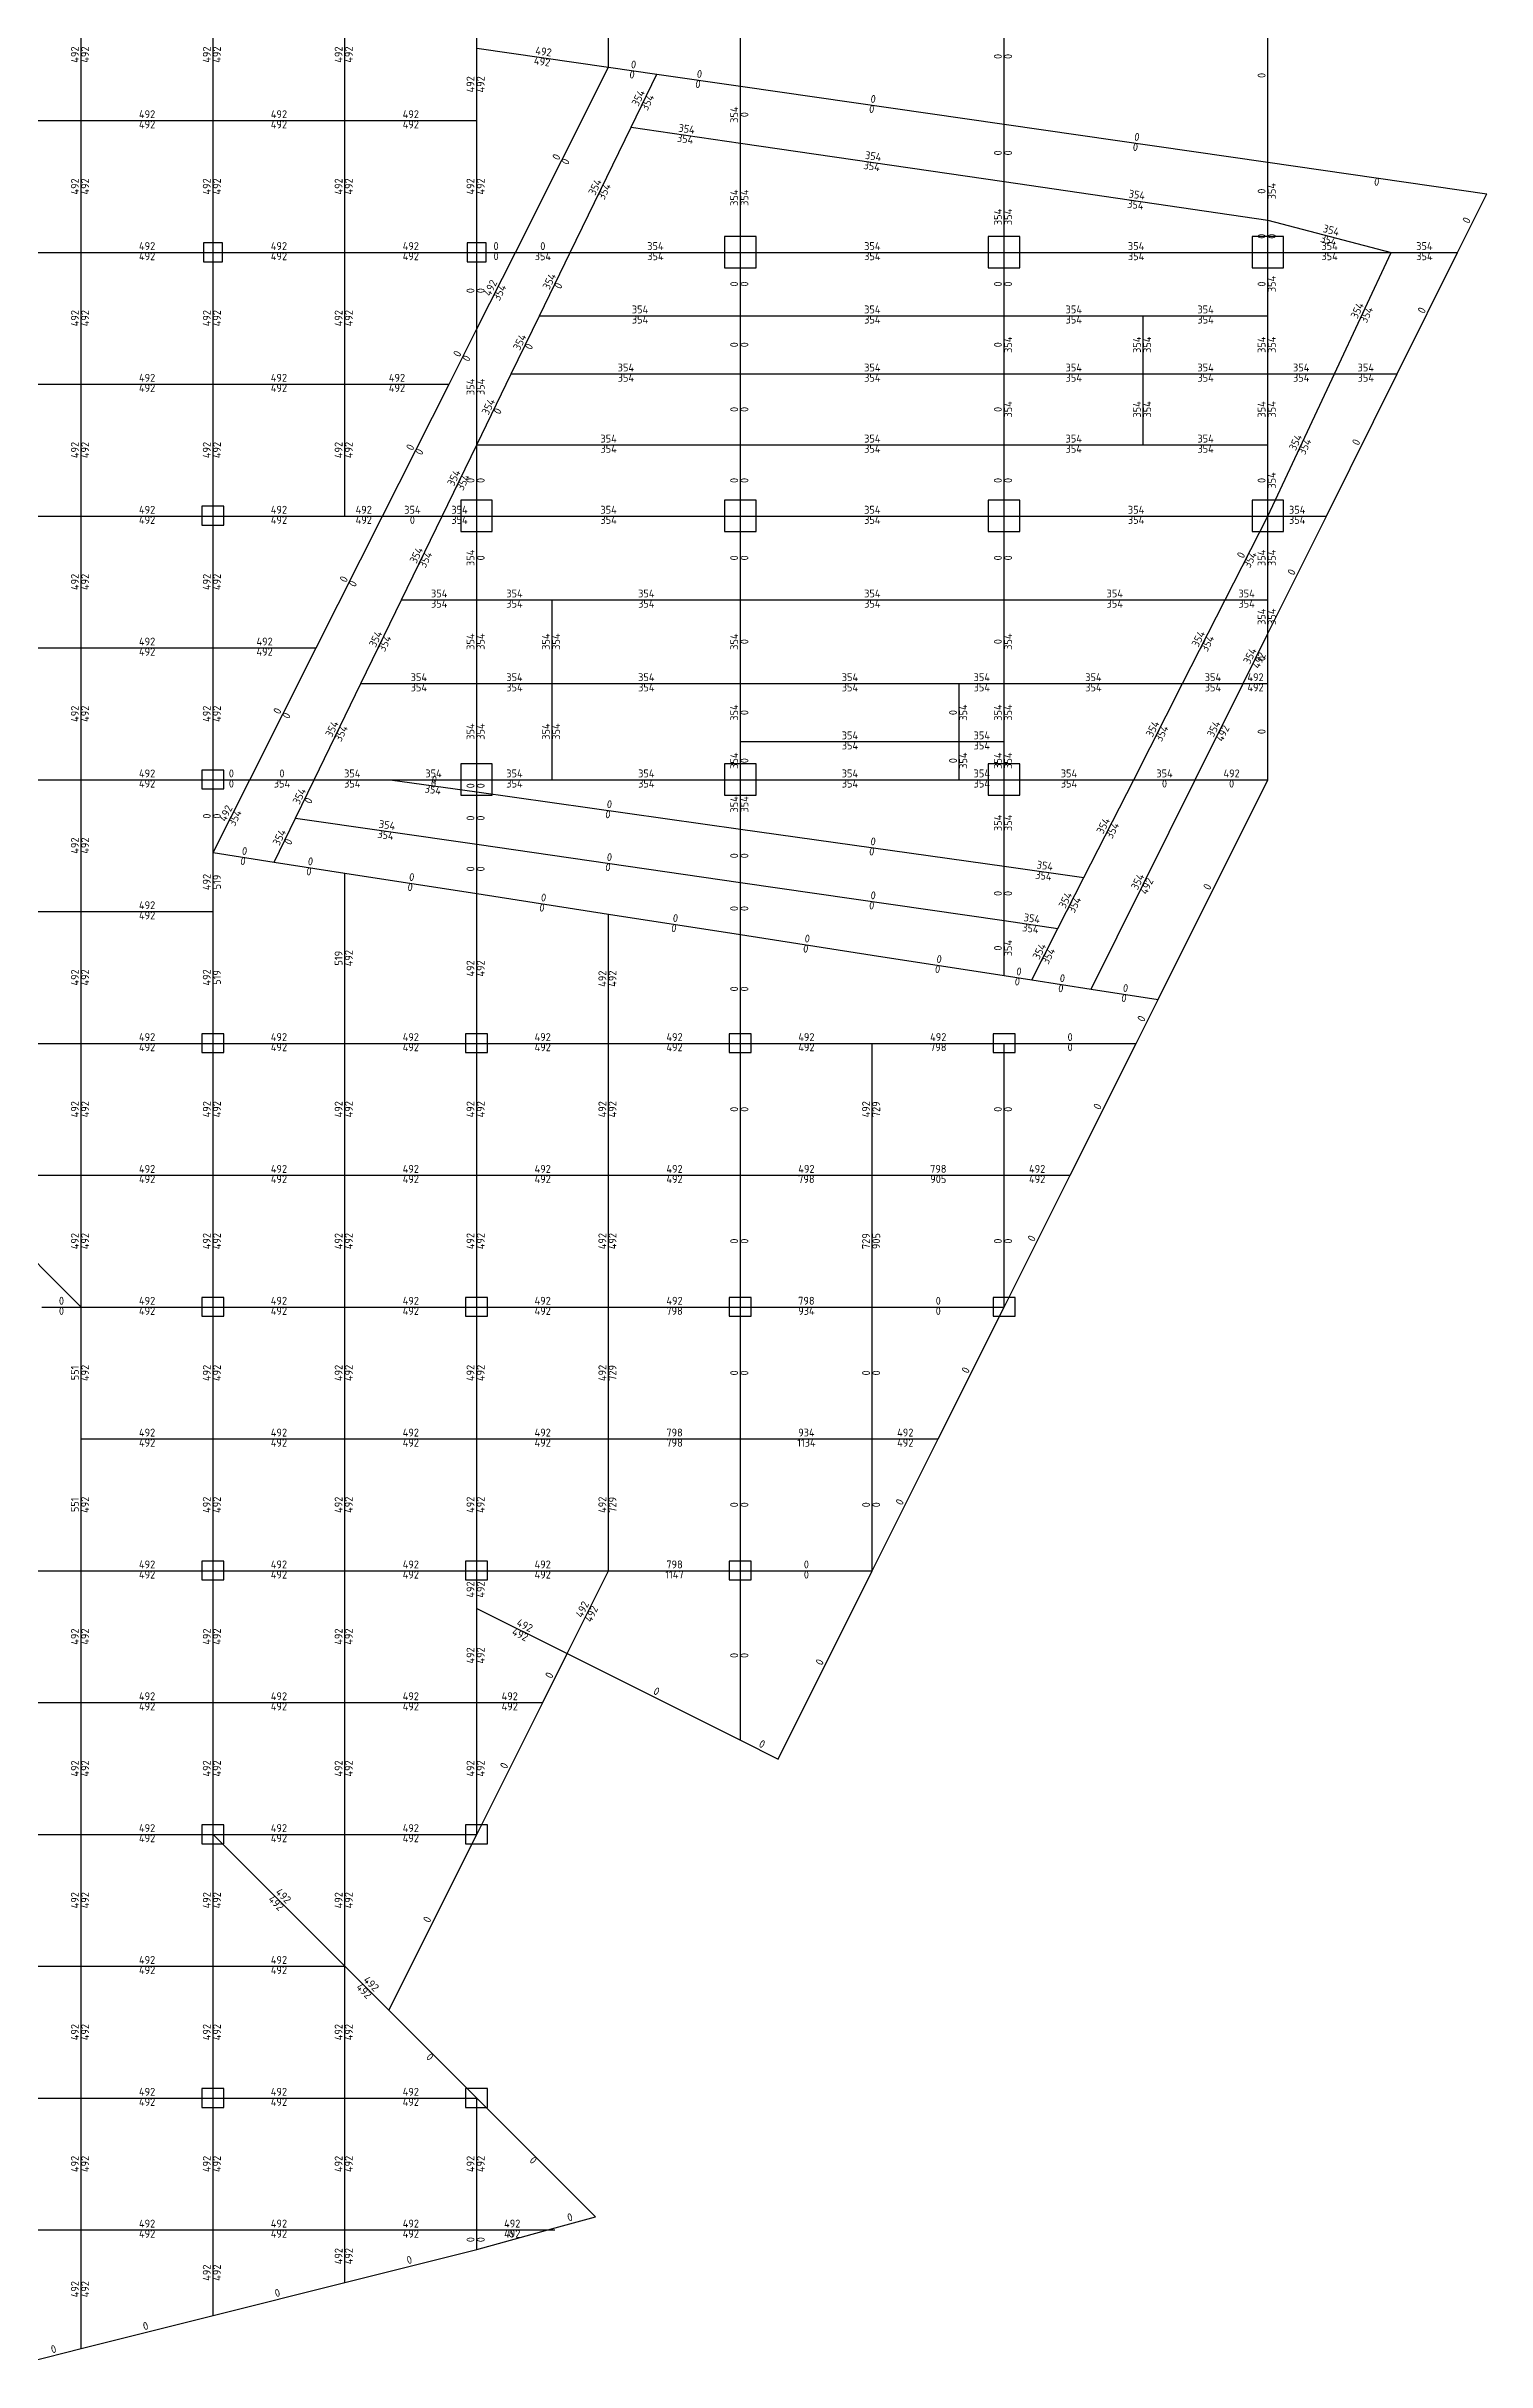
# Model space of a CAD drawing. Header units: millimetres. Extents: x -245177 to 1112891, y -1092030 to 122567.
# Drawn here: x -41810 to 4069, y -1031822 to -958058 of the extents above; entities that cross this region are included whole.
import ezdxf
from ezdxf.enums import TextEntityAlignment as Align

# ---------------------------------------------------------------- set-up
doc = ezdxf.new("R2010")
doc.units = ezdxf.units.MM
doc.header["$MEASUREMENT"] = 0
for name, color, linetype in [('13', 4, 'Continuous'), ('dsg', 7, 'Continuous'), ('jiantu', 134, 'Continuous')]:
    doc.layers.add(name, color=color, linetype=linetype)
doc.styles.add('TrueTypeFont', font='yjkeng.shx', dxfattribs={"bigfont": 'yjkchn.shx'})

msp = doc.modelspace()

# ---------------------------------------------------------------- linework, layer by layer
at = {"layer": 'jiantu'}
for p, q in [((-40700, -960422), (-40700, -956222)), ((-36500, -960422), (-36500, -956222)), ((-32300, -960422), (-32300, -956222)), ((-28100, -958119), (-28100, -956222)), ((-23900, -958724), (-23900, -956222)), ((-19700, -959329), (-19700, -956222)), ((-11300, -960539), (-11300, -956222)), ((-28100, -960422), (-28100, -958119)), ((-28100, -958119), (-23900, -958724)), ((-26870, -964622), (-23900, -958724)), ((-23900, -958724), (-22366, -958945)), ((-23184, -960631), (-22366, -958945)), ((-22366, -958945), (-19700, -959329)), ((-19700, -959329), (-11300, -960539)), ((-19700, -961141), (-19700, -959329)), ((-44900, -960422), (-40700, -960422)), ((-40700, -964622), (-40700, -960422)), ((-40700, -960422), (-36500, -960422)), ((-36500, -960422), (-32300, -960422)), ((-36500, -964622), (-36500, -960422)), ((-32300, -964622), (-32300, -960422)), ((-32300, -960422), (-28100, -960422)), ((-28100, -964622), (-28100, -960422)), ((-25121, -964622), (-23184, -960631)), ((-23184, -960631), (-19700, -961141)), ((-11300, -960539), (-2900, -961750)), ((-11300, -962369), (-11300, -960539)), ((-19700, -961141), (-11300, -962369)), ((-19700, -964622), (-19700, -961141)), ((-2900, -961750), (4069, -962753)), ((-11300, -962369), (-2900, -963597)), ((-11300, -964622), (-11300, -962369)), ((3140, -964622), (4069, -962753)), ((-2900, -963597), (1029, -964622)), ((-44900, -964622), (-40700, -964622)), ((-40700, -964622), (-36500, -964622)), ((-40700, -968818), (-40700, -964622)), ((-36500, -968818), (-36500, -964622)), ((-36500, -964622), (-32300, -964622)), ((-32300, -964622), (-28100, -964622)), ((-32300, -968818), (-32300, -964622)), ((-28100, -964622), (-26870, -964622)), ((-28100, -967064), (-28100, -964622)), ((-28100, -967064), (-26870, -964622)), ((-26870, -964622), (-25121, -964622)), ((-26101, -966640), (-25121, -964622)), ((-25121, -964622), (-19700, -964622)), ((-19700, -966640), (-19700, -964622)), ((-19700, -964622), (-11300, -964622)), ((-11300, -966640), (-11300, -964622)), ((-11300, -964622), (-2900, -964622)), ((-2900, -964622), (1029, -964622)), ((-781, -968493), (1029, -964622)), ((1029, -964622), (3140, -964622)), ((1215, -968493), (3140, -964622)), ((-27000, -968493), (-26101, -966640)), ((-26101, -966640), (-19700, -966640)), ((-19700, -968493), (-19700, -966640)), ((-19700, -966640), (-11300, -966640)), ((-11300, -968493), (-11300, -966640)), ((-11300, -966640), (-6870, -966640)), ((-6870, -966640), (-2900, -966640)), ((-6870, -968493), (-6870, -966640)), ((-28983, -968817), (-28100, -967064)), ((-28100, -970757), (-28100, -967064)), ((-28100, -970757), (-27000, -968493)), ((-27000, -968493), (-19700, -968493)), ((-19700, -968493), (-11300, -968493)), ((-19700, -970757), (-19700, -968493)), ((-11300, -968493), (-6870, -968493)), ((-11300, -970757), (-11300, -968493)), ((-6870, -968493), (-2900, -968493)), ((-6870, -970757), (-6870, -968493)), ((-2900, -968493), (-781, -968493)), ((-2900, -973022), (-781, -968493)), ((-1036, -973022), (1215, -968493)), ((-781, -968493), (1215, -968493)), ((-44900, -968818), (-40700, -968818)), ((-40700, -973022), (-40700, -968818)), ((-40700, -968818), (-36500, -968818)), ((-36500, -968818), (-32300, -968818)), ((-36500, -973022), (-36500, -968818)), ((-32300, -968818), (-28983, -968817)), ((-32300, -973022), (-32300, -968818)), ((-31100, -973022), (-28983, -968817)), ((-29199, -973022), (-28100, -970757)), ((-28100, -970757), (-19700, -970757)), ((-28100, -973022), (-28100, -970757)), ((-19700, -970757), (-11300, -970757)), ((-19700, -973022), (-19700, -970757)), ((-11300, -970757), (-6870, -970757)), ((-11300, -973022), (-11300, -970757)), ((-6870, -970757), (-2900, -970757)), ((-44900, -973022), (-40700, -973022)), ((-40700, -973022), (-36500, -973022)), ((-40700, -977222), (-40700, -973022)), ((-36500, -977222), (-36500, -973022)), ((-36500, -973022), (-32300, -973022)), ((-33215, -977222), (-31100, -973022)), ((-32300, -973022), (-31100, -973022)), ((-31100, -973022), (-29199, -973022)), ((-30494, -975690), (-29199, -973022)), ((-29199, -973022), (-28100, -973022)), ((-28100, -975690), (-28100, -973022)), ((-28100, -973022), (-19700, -973022)), ((-19700, -975690), (-19700, -973022)), ((-19700, -973022), (-11300, -973022)), ((-11300, -975690), (-11300, -973022)), ((-11300, -973022), (-2900, -973022)), ((-4258, -975690), (-2900, -973022)), ((-2900, -976770), (-1036, -973022)), ((-2900, -973022), (-1036, -973022)), ((-31789, -978358), (-30494, -975690)), ((-30494, -975690), (-28100, -975690)), ((-28100, -978358), (-28100, -975690)), ((-28100, -975690), (-25698, -975690)), ((-25698, -975690), (-19700, -975690)), ((-25698, -978358), (-25698, -975690)), ((-19700, -978358), (-19700, -975690)), ((-19700, -975690), (-11300, -975690)), ((-11300, -978358), (-11300, -975690)), ((-11300, -975690), (-4258, -975690)), ((-5616, -978358), (-4258, -975690)), ((-4258, -975690), (-2900, -975690)), ((-44900, -977222), (-40700, -977222)), ((-40700, -981422), (-40700, -977222)), ((-40700, -977222), (-36500, -977222)), ((-36500, -977222), (-33215, -977222)), ((-36500, -981422), (-36500, -977222)), ((-35331, -981422), (-33215, -977222)), ((-3689, -978358), (-2900, -976770)), ((-33277, -981422), (-31789, -978358)), ((-31789, -978358), (-28100, -978358)), ((-28100, -978358), (-25698, -978358)), ((-28100, -981422), (-28100, -978358)), ((-25698, -978358), (-19700, -978358)), ((-25698, -981422), (-25698, -978358)), ((-19700, -980210), (-19700, -978358)), ((-19700, -978358), (-12729, -978358)), ((-12729, -978358), (-11300, -978358)), ((-12729, -980210), (-12729, -978358)), ((-11300, -980210), (-11300, -978358)), ((-11300, -978358), (-5616, -978358)), ((-7175, -981422), (-5616, -978358)), ((-5616, -978358), (-3689, -978358)), ((-5212, -981422), (-3689, -978358)), ((-3689, -978358), (-2900, -978358)), ((-19700, -980210), (-12729, -980210)), ((-19700, -981422), (-19700, -980210)), ((-12729, -980210), (-11300, -980210)), ((-12729, -981422), (-12729, -980210)), ((-11300, -981422), (-11300, -980210)), ((-44900, -981422), (-40700, -981422)), ((-40700, -981422), (-36500, -981422)), ((-40700, -985622), (-40700, -981422)), ((-36500, -983743), (-36500, -981422)), ((-36500, -983743), (-35331, -981422)), ((-36500, -981422), (-35331, -981422)), ((-35331, -981422), (-33277, -981422)), ((-33870, -982645), (-33277, -981422)), ((-33277, -981422), (-30854, -981422)), ((-30854, -981422), (-28100, -981422)), ((-30854, -981422), (-28100, -981810)), ((-28100, -981810), (-28100, -981422)), ((-28100, -981422), (-25698, -981422)), ((-25698, -981422), (-19700, -981422)), ((-19700, -982995), (-19700, -981422)), ((-19700, -981422), (-12729, -981422)), ((-12729, -981422), (-11300, -981422)), ((-11300, -984179), (-11300, -981422)), ((-11300, -981422), (-7175, -981422)), ((-8761, -984537), (-7175, -981422)), ((-8528, -988092), (-5212, -981422)), ((-7175, -981422), (-5212, -981422)), ((-5212, -981422), (-2900, -981422)), ((-28100, -983480), (-28100, -981810)), ((-28100, -981810), (-19700, -982995)), ((-34550, -984046), (-33870, -982645)), ((-33870, -982645), (-28100, -983480)), ((-19700, -984697), (-19700, -982995)), ((-19700, -982995), (-11300, -984179)), ((-36500, -985622), (-36500, -983743)), ((-36500, -983743), (-34550, -984046)), ((-28100, -985049), (-28100, -983480)), ((-28100, -983480), (-19700, -984697)), ((-34550, -984046), (-32300, -984396)), ((-32300, -984396), (-28100, -985049)), ((-32300, -989822), (-32300, -984396)), ((-19700, -986355), (-19700, -984697)), ((-19700, -984697), (-11300, -985913)), ((-11300, -985913), (-11300, -984179)), ((-11300, -984179), (-8761, -984537)), ((-9588, -986161), (-8761, -984537)), ((-28100, -985049), (-23900, -985702)), ((-28100, -989822), (-28100, -985049)), ((-45750, -985622), (-40700, -985622)), ((-40700, -989822), (-40700, -985622)), ((-40700, -985622), (-36500, -985622)), ((-36500, -989822), (-36500, -985622)), ((-23900, -985702), (-19700, -986355)), ((-23900, -989822), (-23900, -985702)), ((-11300, -987661), (-11300, -985913)), ((-11300, -985913), (-9588, -986161)), ((-10421, -987798), (-9588, -986161)), ((-19700, -986355), (-15500, -987008)), ((-19700, -986355), (-15500, -987008)), ((-19700, -989822), (-19700, -986355)), ((-15500, -987008), (-11300, -987661)), ((-15500, -987008), (-11300, -987661)), ((-11300, -987661), (-10421, -987798)), ((-10421, -987798), (-8528, -988092)), ((-8528, -988092), (-6400, -988423)), ((-46600, -989822), (-40700, -989822)), ((-40700, -989822), (-36500, -989822)), ((-40700, -994022), (-40700, -989822)), ((-36500, -994022), (-36500, -989822)), ((-36500, -989822), (-32300, -989822)), ((-32300, -989822), (-28100, -989822)), ((-32300, -994022), (-32300, -989822)), ((-28100, -994022), (-28100, -989822)), ((-28100, -989822), (-23900, -989822)), ((-23900, -989822), (-19700, -989822)), ((-23900, -994022), (-23900, -989822)), ((-19700, -994022), (-19700, -989822)), ((-19700, -989822), (-15500, -989822)), ((-15500, -989822), (-11300, -989822)), ((-15500, -994022), (-15500, -989822)), ((-11300, -994022), (-11300, -989822)), ((-11300, -989822), (-7100, -989822)), ((-44900, -994022), (-40700, -998222)), ((-44900, -994022), (-40700, -994022)), ((-40700, -998222), (-40700, -994022)), ((-40700, -994022), (-36500, -994022)), ((-36500, -994022), (-32300, -994022)), ((-36500, -998222), (-36500, -994022)), ((-32300, -998222), (-32300, -994022)), ((-32300, -994022), (-28100, -994022)), ((-28100, -994022), (-23900, -994022)), ((-28100, -998222), (-28100, -994022)), ((-23900, -998222), (-23900, -994022)), ((-23900, -994022), (-19700, -994022)), ((-19700, -994022), (-15500, -994022)), ((-19700, -998222), (-19700, -994022)), ((-15500, -998222), (-15500, -994022)), ((-15500, -994022), (-11300, -994022)), ((-11300, -994022), (-9200, -994022)), ((-11300, -998222), (-11300, -994022)), ((-41954, -998222), (-40700, -998222)), ((-40700, -998222), (-36500, -998222)), ((-40700, -1002422), (-40700, -998222)), ((-36500, -1002422), (-36500, -998222)), ((-36500, -998222), (-32300, -998222)), ((-32300, -998222), (-28100, -998222)), ((-32300, -1002422), (-32300, -998222)), ((-28100, -1002422), (-28100, -998222)), ((-28100, -998222), (-23900, -998222)), ((-23900, -998222), (-19700, -998222)), ((-23900, -1002422), (-23900, -998222)), ((-19700, -1002422), (-19700, -998222)), ((-19700, -998222), (-15500, -998222)), ((-15500, -998222), (-11300, -998222)), ((-15500, -1002422), (-15500, -998222)), ((-40700, -1006622), (-40700, -1002422)), ((-40700, -1002422), (-36500, -1002422)), ((-36500, -1002422), (-32300, -1002422)), ((-36500, -1006622), (-36500, -1002422)), ((-32300, -1006622), (-32300, -1002422)), ((-32300, -1002422), (-28100, -1002422)), ((-28100, -1002422), (-23900, -1002422)), ((-28100, -1006622), (-28100, -1002422)), ((-23900, -1006622), (-23900, -1002422)), ((-23900, -1002422), (-19700, -1002422)), ((-19700, -1002422), (-15500, -1002422)), ((-19700, -1006622), (-19700, -1002422)), ((-15500, -1006622), (-15500, -1002422)), ((-15500, -1002422), (-13400, -1002422)), ((-44900, -1006622), (-40700, -1006622)), ((-40700, -1006622), (-36500, -1006622)), ((-40700, -1010822), (-40700, -1006622)), ((-36500, -1010822), (-36500, -1006622)), ((-36500, -1006622), (-32300, -1006622)), ((-32300, -1006622), (-28100, -1006622)), ((-32300, -1010822), (-32300, -1006622)), ((-28100, -1007822), (-28100, -1006622)), ((-28100, -1006622), (-23900, -1006622)), ((-25220, -1009262), (-23900, -1006622)), ((-23900, -1006622), (-19700, -1006622)), ((-19700, -1012022), (-19700, -1006622)), ((-19700, -1006622), (-15500, -1006622)), ((-28100, -1010822), (-28100, -1007822)), ((-28100, -1007822), (-25220, -1009262)), ((-26000, -1010822), (-25220, -1009262)), ((-25220, -1009262), (-19700, -1012022)), ((-44900, -1010822), (-40700, -1010822)), ((-40700, -1015022), (-40700, -1010822)), ((-40700, -1010822), (-36500, -1010822)), ((-36500, -1010822), (-32300, -1010822)), ((-36500, -1015022), (-36500, -1010822)), ((-32300, -1015022), (-32300, -1010822)), ((-32300, -1010822), (-28100, -1010822)), ((-28100, -1010822), (-26000, -1010822)), ((-28100, -1015022), (-26000, -1010822)), ((-28100, -1015022), (-28100, -1010822)), ((-19700, -1012022), (-18500, -1012622)), ((-44900, -1015022), (-40700, -1015022)), ((-40700, -1015022), (-36500, -1015022)), ((-40700, -1019222), (-40700, -1015022)), ((-36500, -1019222), (-36500, -1015022)), ((-36500, -1015022), (-32300, -1019222)), ((-36500, -1015022), (-32300, -1015022)), ((-32300, -1015022), (-28100, -1015022)), ((-32300, -1019222), (-32300, -1015022)), ((-30900, -1020622), (-28100, -1015022)), ((-44900, -1019222), (-40700, -1019222)), ((-40700, -1023422), (-40700, -1019222)), ((-40700, -1019222), (-36500, -1019222)), ((-36500, -1019222), (-32300, -1019222)), ((-36500, -1023422), (-36500, -1019222)), ((-32300, -1023422), (-32300, -1019222)), ((-32300, -1019222), (-30900, -1020622)), ((-30900, -1020622), (-28100, -1023422)), ((-44900, -1023422), (-40700, -1023422)), ((-40700, -1023422), (-36500, -1023422)), ((-40700, -1027622), (-40700, -1023422)), ((-36500, -1027622), (-36500, -1023422)), ((-36500, -1023422), (-32300, -1023422)), ((-32300, -1023422), (-28100, -1023422)), ((-32300, -1027622), (-32300, -1023422)), ((-28098, -1027622), (-28100, -1023422)), ((-28100, -1023422), (-24319, -1027202)), ((-44900, -1027622), (-40700, -1027622)), ((-40700, -1031404), (-40700, -1027622)), ((-40700, -1027622), (-36500, -1027622)), ((-36500, -1027622), (-32300, -1027622)), ((-36500, -1030351), (-36500, -1027622)), ((-32300, -1029298), (-32300, -1027622)), ((-32300, -1027622), (-28098, -1027622)), ((-28098, -1027622), (-25840, -1027622)), ((-28097, -1028244), (-28098, -1027622)), ((-25840, -1027622), (-25616, -1027622))]:
    msp.add_line(p, q, dxfattribs=at)
at = {"layer": 'jiantu', "color": 94}
for p, q in [((-2900, -961750), (-2900, -956222)), ((-2900, -963597), (-2900, -961750)), ((-2900, -964622), (-2900, -963597)), ((-2900, -966640), (-2900, -964622)), ((-2900, -968493), (-2900, -966640)), ((-2900, -970757), (-2900, -968493)), ((-2900, -973022), (-2900, -970757)), ((-2900, -975690), (-2900, -973022)), ((-2900, -976770), (-2900, -975690)), ((-2900, -978358), (-2900, -976770)), ((-2900, -981422), (-2900, -978358)), ((-6400, -988423), (-2900, -981422)), ((-7100, -989822), (-6400, -988423)), ((-9200, -994022), (-7100, -989822)), ((-11300, -998222), (-9200, -994022)), ((-13400, -1002422), (-11300, -998222)), ((-15500, -1006622), (-13400, -1002422)), ((-18500, -1012622), (-15500, -1006622)), ((-25840, -1027622), (-24319, -1027202)), ((-32300, -1029298), (-28097, -1028244)), ((-28097, -1028244), (-25840, -1027622)), ((-36500, -1030351), (-32300, -1029298)), ((-40700, -1031404), (-36500, -1030351)), ((-42363, -1031822), (-40700, -1031404))]:
    msp.add_line(p, q, dxfattribs=at)
at = {"layer": 'jiantu', "color": 54}
for points in [[(-36200, -964322), (-36800, -964322), (-36800, -964922), (-36200, -964922)], [(-27800, -964322), (-28400, -964322), (-28400, -964922), (-27800, -964922)], [(-19205, -964112), (-20205, -964112), (-20205, -965112), (-19205, -965112)], [(-10805, -964112), (-11805, -964112), (-11805, -965112), (-10805, -965112)], [(-2400, -964112), (-3400, -964112), (-3400, -965112), (-2400, -965112)], [(-36160, -972712), (-36860, -972712), (-36860, -973312), (-36160, -973312)], [(-27605, -972512), (-28605, -972512), (-28605, -973512), (-27605, -973512)], [(-19205, -972512), (-20205, -972512), (-20205, -973512), (-19205, -973512)], [(-10805, -972512), (-11805, -972512), (-11805, -973512), (-10805, -973512)], [(-2400, -972512), (-3400, -972512), (-3400, -973512), (-2400, -973512)], [(-27605, -980917), (-28605, -980917), (-28605, -981917), (-27605, -981917)], [(-19205, -980917), (-20205, -980917), (-20205, -981917), (-19205, -981917)], [(-10805, -980917), (-11805, -980917), (-11805, -981917), (-10805, -981917)], [(-36160, -981117), (-36860, -981117), (-36860, -981717), (-36160, -981717)], [(-36160, -989517), (-36860, -989517), (-36860, -990117), (-36160, -990117)], [(-27755, -989517), (-28455, -989517), (-28455, -990117), (-27755, -990117)], [(-19355, -989517), (-20055, -989517), (-20055, -990117), (-19355, -990117)], [(-10955, -989517), (-11655, -989517), (-11655, -990117), (-10955, -990117)], [(-36160, -997917), (-36860, -997917), (-36860, -998517), (-36160, -998517)], [(-27755, -997917), (-28455, -997917), (-28455, -998517), (-27755, -998517)], [(-19355, -997917), (-20055, -997917), (-20055, -998517), (-19355, -998517)], [(-10955, -997917), (-11655, -997917), (-11655, -998517), (-10955, -998517)], [(-36160, -1006317), (-36860, -1006317), (-36860, -1006917), (-36160, -1006917)], [(-27755, -1006317), (-28455, -1006317), (-28455, -1006917), (-27755, -1006917)], [(-19355, -1006317), (-20055, -1006317), (-20055, -1006917), (-19355, -1006917)], [(-36160, -1014722), (-36860, -1014722), (-36860, -1015322), (-36160, -1015322)], [(-27755, -1014722), (-28455, -1014722), (-28455, -1015322), (-27755, -1015322)], [(-36160, -1023122), (-36860, -1023122), (-36860, -1023722), (-36160, -1023722)], [(-27755, -1023122), (-28455, -1023122), (-28455, -1023722), (-27755, -1023722)]]:
    msp.add_lwpolyline(points, close=True, dxfattribs=at)

# ---------------------------------------------------------------- texts
at = {"layer": '13', "color": 4, "linetype": 'Continuous', "style": 'TrueTypeFont'}
for p in [(-15500, -991922), (-23900, -1000322), (-23900, -1004522)]:
    msp.add_text('729', height=250, rotation=90, dxfattribs=at).set_placement(p, align=Align.TOP_CENTER)
for s, p in [('729', (-15500, -996122)), ('551', (-40700, -1000322)), ('551', (-40700, -1004522))]:
    msp.add_text(s, height=250, rotation=90, dxfattribs=at).set_placement(p, align=Align.BOTTOM_CENTER)
at = {"layer": 'dsg', "color": 1, "linetype": 'Continuous', "style": 'TrueTypeFont'}
for s, rotation, p in [('492', 90, (-40700, -958322)), ('492', 90, (-36500, -958322)), ('492', 90, (-32300, -958322)), ('492', 351.80201, (-26000, -958422)), ('0', 351.80201, (-23133, -958835)), ('0', 351.80201, (-21033, -959137)), ('0', 90, (-11300, -958381)), ('0', 90, (-2900, -958986)), ('492', 90, (-28100, -959270)), ('354', 64.10606, (-22775, -959788)), ('0', 351.80201, (-15500, -959934)), ('354', 90, (-19700, -960235)), ('354', 351.68326, (-21442, -960886)), ('0', 351.80201, (-7100, -961144)), ('0', 63.26903, (-25385, -961673)), ('354', 351.68326, (-15500, -961755)), ('0', 90, (-11300, -961454)), ('492', 90, (-40700, -962522)), ('492', 90, (-36500, -962522)), ('492', 90, (-32300, -962522)), ('492', 90, (-28100, -962522)), ('354', 64.10606, (-24153, -962627)), ('0', 90, (-2900, -962673)), ('354', 90, (-19700, -962881)), ('354', 90, (-11300, -963495)), ('354', 351.68326, (-7100, -962983)), ('0', 90, (-2900, -964109)), ('354', 345.37685, (-935, -964109)), ('0', 63.56641, (3604, -963688)), ('492', 63.26903, (-27485, -965843)), ('354', 64.10606, (-25611, -965631)), ('0', 90, (-19700, -965631)), ('0', 90, (-11300, -965631)), ('0', 90, (-2900, -965631)), ('0', 90, (-28100, -965843)), ('354', 64.93478, (124, -966557)), ('492', 90, (-40700, -966720)), ('492', 90, (-36500, -966720)), ('492', 90, (-32300, -966720)), ('0', 63.56641, (2178, -966557)), ('0', 63.26903, (-28541, -967941)), ('354', 64.10606, (-26551, -967566)), ('0', 90, (-19700, -967566)), ('0', 90, (-11300, -967566)), ('354', 90, (-6870, -967566)), ('354', 90, (-2900, -967566)), ('354', 90, (-28100, -968910)), ('354', 64.10606, (-27550, -969625)), ('0', 90, (-19700, -969625)), ('0', 90, (-11300, -969625)), ('354', 90, (-6870, -969625)), ('354', 90, (-2900, -969625)), ('492', 90, (-40700, -970920)), ('492', 90, (-36500, -970920)), ('492', 90, (-32300, -970920)), ('354', 64.93478, (-1840, -970757)), ('0', 63.56641, (90, -970757)), ('0', 63.26903, (-30041, -970920)), ('354', 64.10606, (-28649, -971889)), ('0', 90, (-28100, -971889)), ('0', 90, (-19700, -971889)), ('0', 90, (-11300, -971889)), ('0', 90, (-2900, -971889)), ('354', 64.10606, (-29846, -974356)), ('354', 90, (-28100, -974356)), ('0', 90, (-19700, -974356)), ('0', 90, (-11300, -974356)), ('0', 63.02361, (-3579, -974356)), ('354', 90, (-2900, -974356)), ('492', 90, (-40700, -975122)), ('492', 90, (-36500, -975122)), ('0', 63.26903, (-32158, -975122)), ('0', 63.56641, (-1968, -974896)), ('354', 90, (-2900, -976230)), ('354', 64.10606, (-31142, -977024)), ('354', 90, (-28100, -977024)), ('354', 90, (-25698, -977024)), ('354', 90, (-19700, -977024)), ('0', 90, (-11300, -977024)), ('354', 63.02361, (-4937, -977024)), ('354', 63.56641, (-3294, -977564)), ('0', 90, (-2900, -977564)), ('492', 90, (-40700, -979322)), ('492', 90, (-36500, -979322)), ('0', 63.26903, (-34273, -979322)), ('354', 90, (-19700, -979284)), ('0', 90, (-12729, -979284)), ('354', 90, (-11300, -979284)), ('354', 64.10606, (-32533, -979890)), ('354', 90, (-28100, -979890)), ('354', 90, (-25698, -979890)), ('354', 63.02361, (-6395, -979890)), ('354', 63.56641, (-4450, -979890)), ('0', 90, (-2900, -979890)), ('354', 90, (-19700, -980816)), ('0', 90, (-12729, -980816)), ('354', 90, (-11300, -980816)), ('354', 64.10606, (-33573, -982033)), ('0', 351.97358, (-29477, -981616)), ('0', 90, (-28100, -981616)), ('0', 90, (-36500, -982582)), ('492', 63.26903, (-35915, -982582)), ('0', 351.97358, (-23900, -982402)), ('354', 90, (-19700, -982208)), ('354', 64.10606, (-34210, -983345)), ('354', 351.75982, (-30985, -983063)), ('0', 90, (-28100, -982645)), ('0', 351.97358, (-15500, -983587)), ('354', 90, (-11300, -982800)), ('354', 63.02361, (-7968, -982979)), ('492', 90, (-40700, -983522)), ('0', 351.16112, (-35525, -983894)), ('0', 351.16112, (-33425, -984221)), ('0', 351.75982, (-23900, -984089)), ('0', 90, (-19700, -983846)), ('354', 351.97358, (-10030, -984358)), ('492', 90, (-36500, -984682)), ('0', 351.16112, (-30200, -984722)), ('0', 90, (-28100, -984265)), ('354', 63.56641, (-6870, -984757)), ('0', 351.16112, (-26000, -985376)), ('0', 90, (-19700, -985526)), ('0', 351.75982, (-15500, -985305)), ('0', 90, (-11300, -985046)), ('354', 63.02361, (-9174, -985349)), ('0', 63.43495, (-4650, -984923)), ('0', 351.16112, (-21800, -986029)), ('354', 351.75982, (-10444, -986037)), ('519', 90, (-32300, -987109)), ('0', 351.16112, (-17600, -986682)), ('0', 90, (-11300, -986787)), ('354', 63.02361, (-10004, -986980)), ('492', 90, (-40700, -987722)), ('492', 90, (-36500, -987722)), ('492', 90, (-28100, -987435)), ('492', 90, (-23900, -987762)), ('0', 351.16112, (-13400, -987335)), ('0', 351.16112, (-10860, -987730)), ('0', 351.16112, (-9475, -987945)), ('0', 90, (-19700, -988088)), ('0', 351.16112, (-7464, -988258)), ('0', 63.43495, (-6750, -989123)), ('492', 90, (-40700, -991922)), ('492', 90, (-36500, -991922)), ('492', 90, (-32300, -991922)), ('492', 90, (-28100, -991922)), ('492', 90, (-23900, -991922)), ('0', 90, (-19700, -991922)), ('492', 90, (-15500, -991922)), ('0', 90, (-11300, -991922)), ('0', 63.43495, (-8150, -991922)), ('492', 90, (-40700, -996122)), ('492', 90, (-36500, -996122)), ('492', 90, (-32300, -996122)), ('492', 90, (-28100, -996122)), ('492', 90, (-23900, -996122)), ('0', 90, (-19700, -996122)), ('0', 90, (-11300, -996122)), ('0', 63.43495, (-10250, -996122)), ('492', 90, (-36500, -1000322)), ('492', 90, (-32300, -1000322)), ('492', 90, (-28100, -1000322)), ('492', 90, (-23900, -1000322)), ('0', 63.43495, (-12350, -1000322)), ('0', 90, (-19700, -1000322)), ('0', 90, (-15500, -1000322)), ('492', 90, (-36500, -1004522)), ('492', 90, (-32300, -1004522)), ('492', 90, (-28100, -1004522)), ('492', 90, (-23900, -1004522)), ('0', 90, (-19700, -1004522)), ('0', 90, (-15500, -1004522)), ('0', 63.43495, (-14450, -1004522)), ('492', 90, (-28100, -1007222)), ('492', 63.43495, (-24560, -1007942)), ('492', 333.43495, (-26660, -1008542)), ('492', 90, (-40700, -1008722)), ('492', 90, (-36500, -1008722)), ('492', 90, (-32300, -1008722)), ('492', 90, (-28100, -1009322)), ('0', 90, (-19700, -1009322)), ('0', 63.43495, (-17000, -1009622)), ('0', 63.43495, (-25610, -1010042)), ('0', 333.43495, (-22460, -1010642)), ('0', 333.43495, (-19100, -1012322)), ('492', 90, (-40700, -1012922)), ('492', 90, (-36500, -1012922)), ('492', 90, (-32300, -1012922)), ('492', 90, (-28100, -1012922)), ('0', 63.43495, (-27050, -1012922)), ('492', 90, (-40700, -1017122)), ('492', 90, (-36500, -1017122)), ('492', 315, (-34400, -1017122)), ('492', 90, (-32300, -1017122)), ('0', 63.43495, (-29500, -1017822)), ('492', 315, (-31600, -1019922)), ('492', 90, (-40700, -1021322)), ('492', 90, (-36500, -1021322)), ('492', 90, (-32300, -1021322)), ('492', 90, (-40700, -1025522)), ('492', 90, (-36500, -1025522)), ('492', 90, (-32300, -1025522)), ('492', 90, (-28098, -1025522)), ('0', 15.41235, (-25080, -1027412)), ('492', 90, (-32300, -1028460)), ('0', 90, (-28097, -1027933)), ('0', 15.41235, (-26969, -1027933)), ('492', 90, (-36500, -1028986)), ('0', 14.07868, (-30198, -1028771)), ('492', 90, (-40700, -1029513)), ('0', 14.07868, (-34400, -1029824)), ('0', 14.07868, (-38600, -1030878)), ('0', 14.07868, (-41531, -1031613))]:
    msp.add_text(s, height=250, rotation=rotation, dxfattribs=at).set_placement(p, align=Align.BOTTOM_CENTER)
for s, rotation, p in [('492', 90, (-40700, -958322)), ('492', 90, (-36500, -958322)), ('492', 90, (-32300, -958322)), ('492', 351.80201, (-26000, -958422)), ('0', 351.80201, (-23133, -958835)), ('0', 90, (-11300, -958381)), ('492', 90, (-28100, -959270)), ('354', 64.10606, (-22775, -959788)), ('0', 351.80201, (-21033, -959137)), ('0', 90, (-19700, -960235)), ('0', 351.80201, (-15500, -959934)), ('354', 351.68326, (-21442, -960886)), ('0', 63.26903, (-25385, -961673)), ('354', 351.68326, (-15500, -961755)), ('0', 90, (-11300, -961454)), ('0', 351.80201, (-7100, -961144)), ('492', 90, (-40700, -962522)), ('492', 90, (-36500, -962522)), ('492', 90, (-32300, -962522)), ('492', 90, (-28100, -962522)), ('354', 64.10606, (-24153, -962627)), ('354', 90, (-2900, -962673)), ('0', 351.80201, (585, -962252)), ('354', 90, (-19700, -962881)), ('354', 90, (-11300, -963495)), ('354', 351.68326, (-7100, -962983)), ('0', 90, (-2900, -964109)), ('354', 345.37685, (-935, -964109)), ('0', 90, (-19700, -965631)), ('0', 90, (-11300, -965631)), ('354', 90, (-2900, -965631)), ('0', 90, (-28100, -965843)), ('354', 63.26903, (-27485, -965843)), ('0', 64.10606, (-25611, -965631)), ('492', 90, (-40700, -966720)), ('492', 90, (-36500, -966720)), ('492', 90, (-32300, -966720)), ('354', 64.93478, (124, -966557)), ('0', 64.10606, (-26551, -967566)), ('0', 90, (-19700, -967566)), ('354', 90, (-11300, -967566)), ('354', 90, (-6870, -967566)), ('354', 90, (-2900, -967566)), ('0', 63.26903, (-28541, -967941)), ('354', 90, (-28100, -968910)), ('0', 64.10606, (-27550, -969625)), ('0', 90, (-19700, -969625)), ('354', 90, (-11300, -969625)), ('354', 90, (-6870, -969625)), ('354', 90, (-2900, -969625)), ('492', 90, (-40700, -970920)), ('492', 90, (-36500, -970920)), ('492', 90, (-32300, -970920)), ('354', 64.93478, (-1840, -970757)), ('0', 63.26903, (-30041, -970920)), ('354', 64.10606, (-28649, -971889)), ('0', 90, (-28100, -971889)), ('0', 90, (-19700, -971889)), ('0', 90, (-11300, -971889)), ('354', 90, (-2900, -971889)), ('354', 64.10606, (-29846, -974356)), ('0', 90, (-28100, -974356)), ('0', 90, (-19700, -974356)), ('0', 90, (-11300, -974356)), ('354', 63.02361, (-3579, -974356)), ('354', 90, (-2900, -974356)), ('492', 90, (-40700, -975122)), ('492', 90, (-36500, -975122)), ('0', 63.26903, (-32158, -975122)), ('354', 90, (-2900, -976230)), ('354', 64.10606, (-31142, -977024)), ('354', 90, (-28100, -977024)), ('354', 90, (-25698, -977024)), ('0', 90, (-19700, -977024)), ('354', 90, (-11300, -977024)), ('354', 63.02361, (-4937, -977024)), ('492', 63.56641, (-3294, -977564)), ('492', 90, (-40700, -979322)), ('492', 90, (-36500, -979322)), ('0', 63.26903, (-34273, -979322)), ('0', 90, (-19700, -979284)), ('354', 90, (-12729, -979284)), ('354', 90, (-11300, -979284)), ('354', 64.10606, (-32533, -979890)), ('354', 90, (-28100, -979890)), ('354', 90, (-25698, -979890)), ('354', 63.02361, (-6395, -979890)), ('492', 63.56641, (-4450, -979890)), ('0', 90, (-19700, -980816)), ('354', 90, (-12729, -980816)), ('354', 90, (-11300, -980816)), ('354', 351.97358, (-29477, -981616)), ('0', 90, (-28100, -981616)), ('0', 90, (-36500, -982582)), ('354', 63.26903, (-35915, -982582)), ('0', 64.10606, (-33573, -982033)), ('0', 351.97358, (-23900, -982402)), ('354', 90, (-19700, -982208)), ('354', 351.75982, (-30985, -983063)), ('0', 90, (-28100, -982645)), ('354', 90, (-11300, -982800)), ('354', 63.02361, (-7968, -982979)), ('492', 90, (-40700, -983522)), ('0', 351.16112, (-35525, -983894)), ('0', 64.10606, (-34210, -983345)), ('0', 90, (-19700, -983846)), ('0', 351.97358, (-15500, -983587)), ('519', 90, (-36500, -984682)), ('0', 351.16112, (-33425, -984221)), ('0', 351.16112, (-30200, -984722)), ('0', 90, (-28100, -984265)), ('0', 351.75982, (-23900, -984089)), ('354', 351.97358, (-10030, -984358)), ('492', 63.56641, (-6870, -984757)), ('0', 351.16112, (-26000, -985376)), ('0', 90, (-19700, -985526)), ('0', 351.75982, (-15500, -985305)), ('0', 90, (-11300, -985046)), ('354', 63.02361, (-9174, -985349)), ('0', 351.16112, (-21800, -986029)), ('354', 351.75982, (-10444, -986037)), ('492', 90, (-32300, -987109)), ('0', 351.16112, (-17600, -986682)), ('354', 90, (-11300, -986787)), ('354', 63.02361, (-10004, -986980)), ('492', 90, (-40700, -987722)), ('519', 90, (-36500, -987722)), ('492', 90, (-28100, -987435)), ('492', 90, (-23900, -987762)), ('0', 351.16112, (-13400, -987335)), ('0', 90, (-19700, -988088)), ('0', 351.16112, (-10860, -987730)), ('0', 351.16112, (-9475, -987945)), ('0', 351.16112, (-7464, -988258)), ('492', 90, (-40700, -991922)), ('492', 90, (-36500, -991922)), ('492', 90, (-32300, -991922)), ('492', 90, (-28100, -991922)), ('492', 90, (-23900, -991922)), ('0', 90, (-19700, -991922)), ('0', 90, (-11300, -991922)), ('492', 90, (-40700, -996122)), ('492', 90, (-36500, -996122)), ('492', 90, (-32300, -996122)), ('492', 90, (-28100, -996122)), ('492', 90, (-23900, -996122)), ('0', 90, (-19700, -996122)), ('0', 90, (-11300, -996122)), ('492', 90, (-40700, -1000322)), ('492', 90, (-36500, -1000322)), ('492', 90, (-32300, -1000322)), ('492', 90, (-28100, -1000322)), ('0', 90, (-19700, -1000322)), ('0', 90, (-15500, -1000322)), ('492', 90, (-40700, -1004522)), ('492', 90, (-36500, -1004522)), ('492', 90, (-32300, -1004522)), ('492', 90, (-28100, -1004522)), ('0', 90, (-19700, -1004522)), ('0', 90, (-15500, -1004522)), ('492', 90, (-28100, -1007222)), ('492', 63.43495, (-24560, -1007942)), ('492', 90, (-40700, -1008722)), ('492', 90, (-36500, -1008722)), ('492', 90, (-32300, -1008722)), ('492', 90, (-28100, -1009322)), ('492', 333.43495, (-26660, -1008542)), ('0', 90, (-19700, -1009322)), ('492', 90, (-40700, -1012922)), ('492', 90, (-36500, -1012922)), ('492', 90, (-32300, -1012922)), ('492', 90, (-28100, -1012922)), ('492', 90, (-40700, -1017122)), ('492', 90, (-36500, -1017122)), ('492', 315, (-34400, -1017122)), ('492', 90, (-32300, -1017122)), ('492', 315, (-31600, -1019922)), ('492', 90, (-40700, -1021322)), ('492', 90, (-36500, -1021322)), ('492', 90, (-32300, -1021322)), ('0', 315, (-29500, -1022022)), ('492', 90, (-40700, -1025522)), ('492', 90, (-36500, -1025522)), ('492', 90, (-32300, -1025522)), ('492', 90, (-28098, -1025522)), ('0', 315, (-26209, -1025312)), ('492', 90, (-32300, -1028460)), ('0', 90, (-28097, -1027933)), ('492', 90, (-36500, -1028986)), ('492', 90, (-40700, -1029513))]:
    msp.add_text(s, height=250, rotation=rotation, dxfattribs=at).set_placement(p, align=Align.TOP_CENTER)
for s, p in [('492', (-38600, -960422)), ('492', (-34400, -960422)), ('492', (-30200, -960422)), ('492', (-38600, -964622)), ('492', (-34400, -964622)), ('492', (-30200, -964622)), ('0', (-27485, -964622)), ('0', (-25995, -964622)), ('354', (-22410, -964622)), ('354', (-15500, -964622)), ('354', (-7100, -964622)), ('354', (-935, -964622)), ('354', (2084, -964622)), ('354', (-22900, -966640)), ('354', (-15500, -966640)), ('354', (-9085, -966640)), ('354', (-4885, -966640)), ('492', (-38600, -968818)), ('492', (-34400, -968818)), ('492', (-30641, -968818)), ('354', (-23350, -968493)), ('354', (-15500, -968493)), ('354', (-9085, -968493)), ('354', (-4885, -968493)), ('354', (-1840, -968493)), ('354', (217, -968493)), ('354', (-23900, -970757)), ('354', (-15500, -970757)), ('354', (-9085, -970757)), ('354', (-4885, -970757)), ('492', (-38600, -973022)), ('492', (-34400, -973022)), ('492', (-31700, -973022)), ('354', (-30150, -973022)), ('354', (-28649, -973022)), ('354', (-23900, -973022)), ('354', (-15500, -973022)), ('354', (-7100, -973022)), ('354', (-1968, -973022)), ('354', (-29297, -975690)), ('354', (-26899, -975690)), ('354', (-22699, -975690)), ('354', (-15500, -975690)), ('354', (-7779, -975690)), ('354', (-3579, -975690)), ('492', (-38600, -977222)), ('492', (-34857, -977222)), ('354', (-29944, -978358)), ('354', (-26899, -978358)), ('354', (-22699, -978358)), ('354', (-16214, -978358)), ('354', (-12014, -978358)), ('354', (-8458, -978358)), ('354', (-4652, -978358)), ('492', (-3294, -978358)), ('354', (-16214, -980210)), ('354', (-12014, -980210)), ('492', (-38600, -981422)), ('0', (-35915, -981422)), ('0', (-34304, -981422)), ('354', (-32065, -981422)), ('354', (-29477, -981422)), ('354', (-26899, -981422)), ('354', (-22699, -981422)), ('354', (-16214, -981422)), ('354', (-12014, -981422)), ('354', (-9237, -981422)), ('354', (-6194, -981422)), ('492', (-4056, -981422)), ('492', (-38600, -985622)), ('492', (-38600, -989822)), ('492', (-34400, -989822)), ('492', (-30200, -989822)), ('492', (-26000, -989822)), ('492', (-21800, -989822)), ('492', (-17600, -989822)), ('492', (-13400, -989822)), ('0', (-9200, -989822)), ('492', (-38600, -994022)), ('492', (-34400, -994022)), ('492', (-30200, -994022)), ('492', (-26000, -994022)), ('492', (-21800, -994022)), ('492', (-17600, -994022)), ('492', (-10250, -994022)), ('0', (-41327, -998222)), ('492', (-38600, -998222)), ('492', (-34400, -998222)), ('492', (-30200, -998222)), ('492', (-26000, -998222)), ('492', (-21800, -998222)), ('0', (-13400, -998222)), ('492', (-38600, -1002422)), ('492', (-34400, -1002422)), ('492', (-30200, -1002422)), ('492', (-26000, -1002422)), ('492', (-14450, -1002422)), ('492', (-38600, -1006622)), ('492', (-34400, -1006622)), ('492', (-30200, -1006622)), ('492', (-26000, -1006622)), ('0', (-17600, -1006622)), ('492', (-38600, -1010822)), ('492', (-34400, -1010822)), ('492', (-30200, -1010822)), ('492', (-27050, -1010822)), ('492', (-38600, -1015022)), ('492', (-34400, -1015022)), ('492', (-30200, -1015022)), ('492', (-38600, -1019222)), ('492', (-34400, -1019222)), ('492', (-38600, -1023422)), ('492', (-34400, -1023422)), ('492', (-30200, -1023422)), ('492', (-38600, -1027622)), ('492', (-34400, -1027622)), ('492', (-30199, -1027622)), ('492', (-26969, -1027622))]:
    msp.add_text(s, height=250, dxfattribs=at).set_placement(p, align=Align.BOTTOM_CENTER)
for s, p in [('492', (-38600, -960422)), ('492', (-34400, -960422)), ('492', (-30200, -960422)), ('492', (-38600, -964622)), ('492', (-34400, -964622)), ('492', (-30200, -964622)), ('0', (-27485, -964622)), ('354', (-25995, -964622)), ('354', (-22410, -964622)), ('354', (-15500, -964622)), ('354', (-7100, -964622)), ('354', (-935, -964622)), ('354', (2084, -964622)), ('354', (-22900, -966640)), ('354', (-15500, -966640)), ('354', (-9085, -966640)), ('354', (-4885, -966640)), ('354', (-23350, -968493)), ('354', (-15500, -968493)), ('354', (-9085, -968493)), ('354', (-4885, -968493)), ('354', (-1840, -968493)), ('354', (217, -968493)), ('492', (-38600, -968818)), ('492', (-34400, -968818)), ('492', (-30641, -968818)), ('354', (-23900, -970757)), ('354', (-15500, -970757)), ('354', (-9085, -970757)), ('354', (-4885, -970757)), ('492', (-38600, -973022)), ('492', (-34400, -973022)), ('492', (-31700, -973022)), ('0', (-30150, -973022)), ('354', (-28649, -973022)), ('354', (-23900, -973022)), ('354', (-15500, -973022)), ('354', (-7100, -973022)), ('354', (-1968, -973022)), ('354', (-29297, -975690)), ('354', (-26899, -975690)), ('354', (-22699, -975690)), ('354', (-15500, -975690)), ('354', (-7779, -975690)), ('354', (-3579, -975690)), ('492', (-38600, -977222)), ('492', (-34857, -977222)), ('354', (-29944, -978358)), ('354', (-26899, -978358)), ('354', (-22699, -978358)), ('354', (-16214, -978358)), ('354', (-12014, -978358)), ('354', (-8458, -978358)), ('354', (-4652, -978358)), ('492', (-3294, -978358)), ('354', (-16214, -980210)), ('354', (-12014, -980210)), ('492', (-38600, -981422)), ('0', (-35915, -981422)), ('354', (-34304, -981422)), ('354', (-32065, -981422)), ('0', (-29477, -981422)), ('354', (-26899, -981422)), ('354', (-22699, -981422)), ('354', (-16214, -981422)), ('354', (-12014, -981422)), ('354', (-9237, -981422)), ('0', (-6194, -981422)), ('0', (-4056, -981422)), ('492', (-38600, -985622)), ('492', (-38600, -989822)), ('492', (-34400, -989822)), ('492', (-30200, -989822)), ('492', (-26000, -989822)), ('492', (-21800, -989822)), ('492', (-17600, -989822)), ('0', (-9200, -989822)), ('492', (-38600, -994022)), ('492', (-34400, -994022)), ('492', (-30200, -994022)), ('492', (-26000, -994022)), ('492', (-21800, -994022)), ('492', (-10250, -994022)), ('0', (-41327, -998222)), ('492', (-38600, -998222)), ('492', (-34400, -998222)), ('492', (-30200, -998222)), ('492', (-26000, -998222)), ('0', (-13400, -998222)), ('492', (-38600, -1002422)), ('492', (-34400, -1002422)), ('492', (-30200, -1002422)), ('492', (-26000, -1002422)), ('492', (-14450, -1002422)), ('492', (-38600, -1006622)), ('492', (-34400, -1006622)), ('492', (-30200, -1006622)), ('492', (-26000, -1006622)), ('0', (-17600, -1006622)), ('492', (-38600, -1010822)), ('492', (-34400, -1010822)), ('492', (-30200, -1010822)), ('492', (-27050, -1010822)), ('492', (-38600, -1015022)), ('492', (-34400, -1015022)), ('492', (-30200, -1015022)), ('492', (-38600, -1019222)), ('492', (-34400, -1019222)), ('492', (-38600, -1023422)), ('492', (-34400, -1023422)), ('492', (-30200, -1023422)), ('492', (-38600, -1027622)), ('492', (-34400, -1027622)), ('492', (-30199, -1027622)), ('492', (-26969, -1027622))]:
    msp.add_text(s, height=250, dxfattribs=at).set_placement(p, align=Align.TOP_CENTER)
at = {"layer": 'dsg', "color": 2, "linetype": 'Continuous', "style": 'TrueTypeFont'}
for s, p in [('798', (-13400, -989822)), ('798', (-17600, -994022)), ('905', (-13400, -994022)), ('798', (-21800, -998222)), ('798', (-21800, -1002422))]:
    msp.add_text(s, height=250, dxfattribs=at).set_placement(p, align=Align.TOP_CENTER)
for p in [(-13400, -994022), (-17600, -998222), (-21800, -1002422), (-21800, -1006622)]:
    msp.add_text('798', height=250, dxfattribs=at).set_placement(p, align=Align.BOTTOM_CENTER)
msp.add_text('905', height=250, rotation=90, dxfattribs=at).set_placement((-15500, -996122), align=Align.TOP_CENTER)
at = {"layer": 'dsg', "color": 6, "linetype": 'Continuous', "style": 'TrueTypeFont'}
msp.add_text('934', height=250, dxfattribs=at).set_placement((-17600, -998222), align=Align.TOP_CENTER)
at = {"layer": 'dsg', "linetype": 'Continuous', "style": 'TrueTypeFont'}
for s, p in [('1134', (-17600, -1002422)), ('1147', (-21800, -1006622))]:
    msp.add_text(s, height=250, dxfattribs=at).set_placement(p, align=Align.TOP_CENTER)
at = {"layer": 'dsg', "color": 6, "linetype": 'Continuous', "style": 'TrueTypeFont'}
msp.add_text('934', height=250, dxfattribs=at).set_placement((-17600, -1002422), align=Align.BOTTOM_CENTER)

doc.saveas('drawing.dxf')
